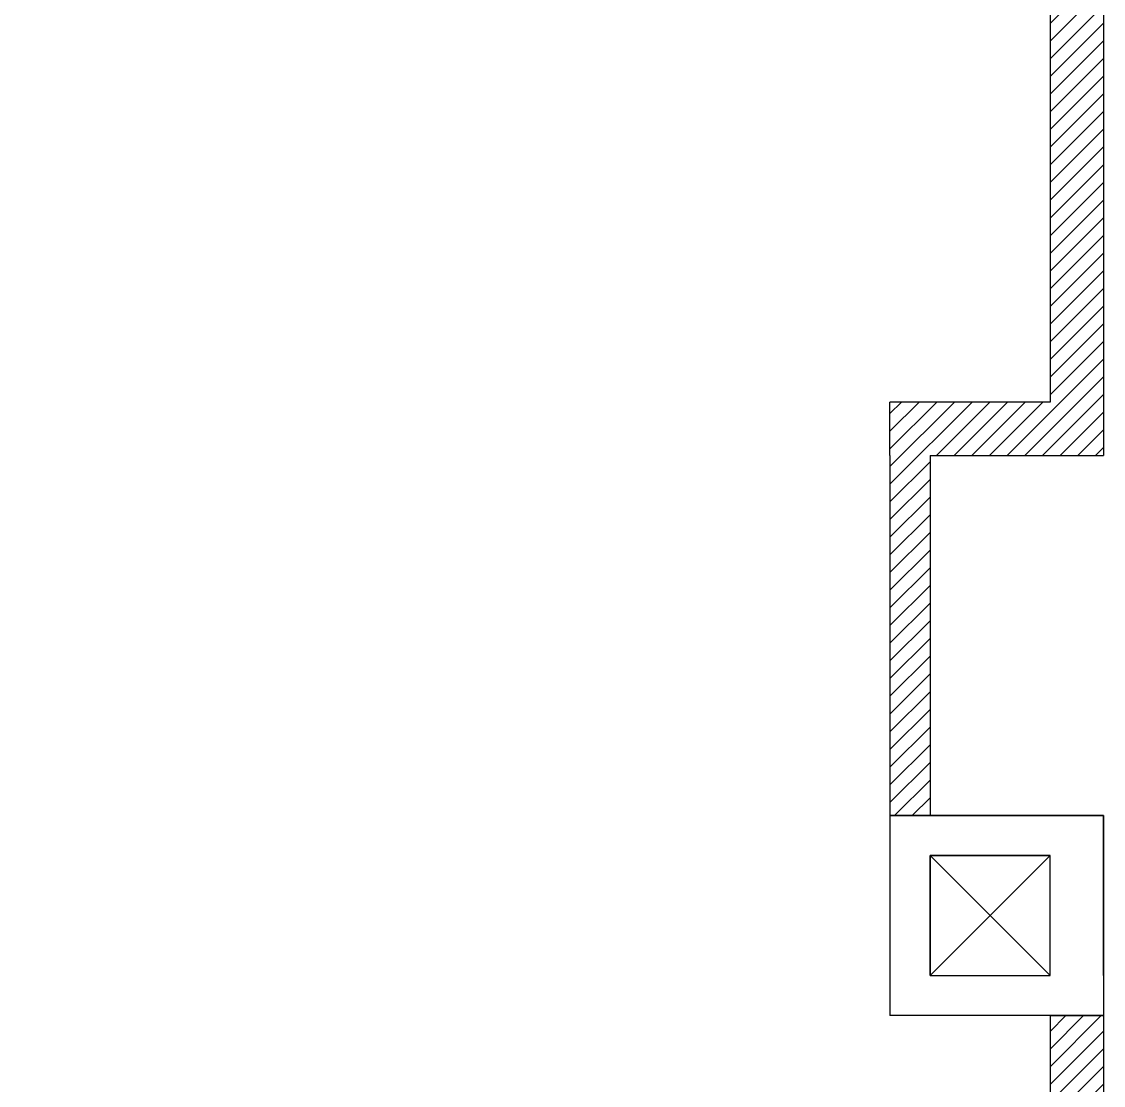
# Model space of a CAD drawing. Header units: inches. Extents: x 474 to 5633, y -332 to 1348.
# Drawn here: x 4674.3 to 4836.5, y -77.3 to 82.2 of the extents above; entities that cross this region are included whole.
import ezdxf

# ---------------------------------------------------------------- set-up
doc = ezdxf.new("R2010")
doc.units = ezdxf.units.IN
doc.header["$LTSCALE"] = 20
doc.header["$MEASUREMENT"] = 0
doc.layers.add('Hatches', color=3, linetype='Continuous', plot=False)
doc.layers.add('Pillars', color=200, linetype='Continuous', plot=False)

msp = doc.modelspace()

# ---------------------------------------------------------------- hatches: boundary and pattern name
at = {"layer": 'Hatches'}
h = msp.add_hatch(dxfattribs=at)
h.set_pattern_fill('ANSI31', color=256, scale=15, style=0)
h.set_pattern_definition([(45, (2363.1958, 8.4255), (-1.3258252, 1.3258252), [])])
h.paths.add_polyline_path([(3944.525, 415.204), (4112.525, 415.204), (4154.525, 415.204), (4160.525, 415.204), (4238.525, 415.204), (4244.525, 415.204), (4360.525, 415.204), (4366.525, 415.204), (4370.525, 415.204), (4370.525, 367.204), (4376.525, 367.204), (4376.525, 415.204), (4462.525, 415.204), (4468.525, 415.204), (4472.525, 415.204), (4472.525, 275.42), (4478.525, 275.42), (4478.525, 287.204), (4478.525, 293.204), (4478.525, 415.204), (4528.525, 415.204), (4534.525, 415.204), (4618.525, 415.204), (4828.525, 415.204), (4828.525, 253.204), (4836.525, 253.204), (4836.525, 423.204), (4792.525, 423.204), (3980.525, 423.204), (3936.525, 423.204), (3936.525, 253.204), (3944.525, 253.204)])
h.paths.add_polyline_path([(4836.525, 187.204), (4828.525, 187.204), (4810.525, 187.204), (4810.525, 223.204), (4804.525, 223.204), (4804.525, 187.204), (4804.525, 181.204), (4828.525, 181.204), (4828.525, 25.204), (4804.525, 25.204), (4804.525, 17.204), (4804.525, -36.796), (4810.525, -36.796), (4810.525, 17.204), (4828.525, 17.204), (4836.525, 17.204)])
h.paths.add_polyline_path([(4836.525, -156.796), (4836.525, -66.796), (4828.525, -66.796), (4828.525, -150.796), (4828.525, -228.796), (4762.525, -228.796), (4612.525, -228.796), (4612.525, -236.796), (4768.525, -236.796), (4836.525, -236.796)])
h.paths.add_polyline_path([(4546.525, -210.796), (4582.525, -210.796), (4582.525, -204.796), (4546.525, -204.796), (4540.525, -204.796), (4540.525, -228.796), (4390.525, -228.796), (4382.525, -228.796), (4232.525, -228.796), (4232.525, -204.796), (4226.525, -204.796), (4190.525, -204.796), (4190.525, -210.796), (4226.525, -210.796), (4226.525, -236.796), (4546.525, -236.796)])
h.paths.add_polyline_path([(3968.525, 25.204), (3944.525, 25.204), (3944.525, 181.204), (3968.525, 181.204), (3968.525, 187.204), (3968.525, 223.204), (3962.525, 223.204), (3962.525, 187.204), (3944.525, 187.204), (3936.525, 187.204), (3936.525, 17.204), (3962.525, 17.204), (3962.525, -36.796), (3968.525, -36.796)])
h.paths.add_polyline_path([(3944.525, -66.796), (3936.525, -66.796), (3936.525, -236.796), (4160.525, -236.796), (4160.525, -228.796), (3944.525, -228.796)])

# ---------------------------------------------------------------- linework, layer by layer
for p, q in [((4836.525, 187.204), (4836.525, 17.204)), ((4828.525, 181.204), (4828.525, 25.204)), ((4804.525, 17.204), (4804.525, 25.204)), ((4828.525, 25.204), (4804.525, 25.204)), ((4804.525, 17.204), (4804.525, -36.796)), ((4810.525, 17.204), (4810.525, -36.796)), ((4810.525, 17.204), (4828.525, 17.204)), ((4828.525, 17.204), (4836.525, 17.204)), ((4836.525, -36.796), (4804.525, -36.796)), ((4804.525, -36.796), (4804.525, -60.796)), ((4836.525, -36.796), (4836.525, -156.796)), ((4836.525, -60.796), (4836.525, -36.796)), ((4828.525, -42.796), (4810.525, -42.796)), ((4810.525, -42.796), (4810.525, -60.796)), ((4828.525, -66.796), (4828.525, -150.796)), ((4828.525, -66.796), (4836.525, -66.796))]:
    msp.add_line(p, q)
at = {"layer": 'Pillars'}
for p, q in [((4804.525, -36.796), (4804.525, -66.796)), ((4804.525, -36.796), (4836.525, -36.796)), ((4836.525, -36.796), (4836.525, -66.796)), ((4836.525, -36.796), (4836.525, -66.796)), ((4810.525, -42.796), (4828.525, -42.796)), ((4810.525, -60.796), (4810.525, -42.796)), ((4810.525, -42.796), (4828.525, -60.796)), ((4828.525, -42.796), (4810.525, -60.796)), ((4828.525, -60.796), (4828.525, -42.796)), ((4810.525, -60.796), (4828.525, -60.796)), ((4836.525, -66.796), (4804.525, -66.796))]:
    msp.add_line(p, q, dxfattribs=at)

doc.saveas('drawing.dxf')
